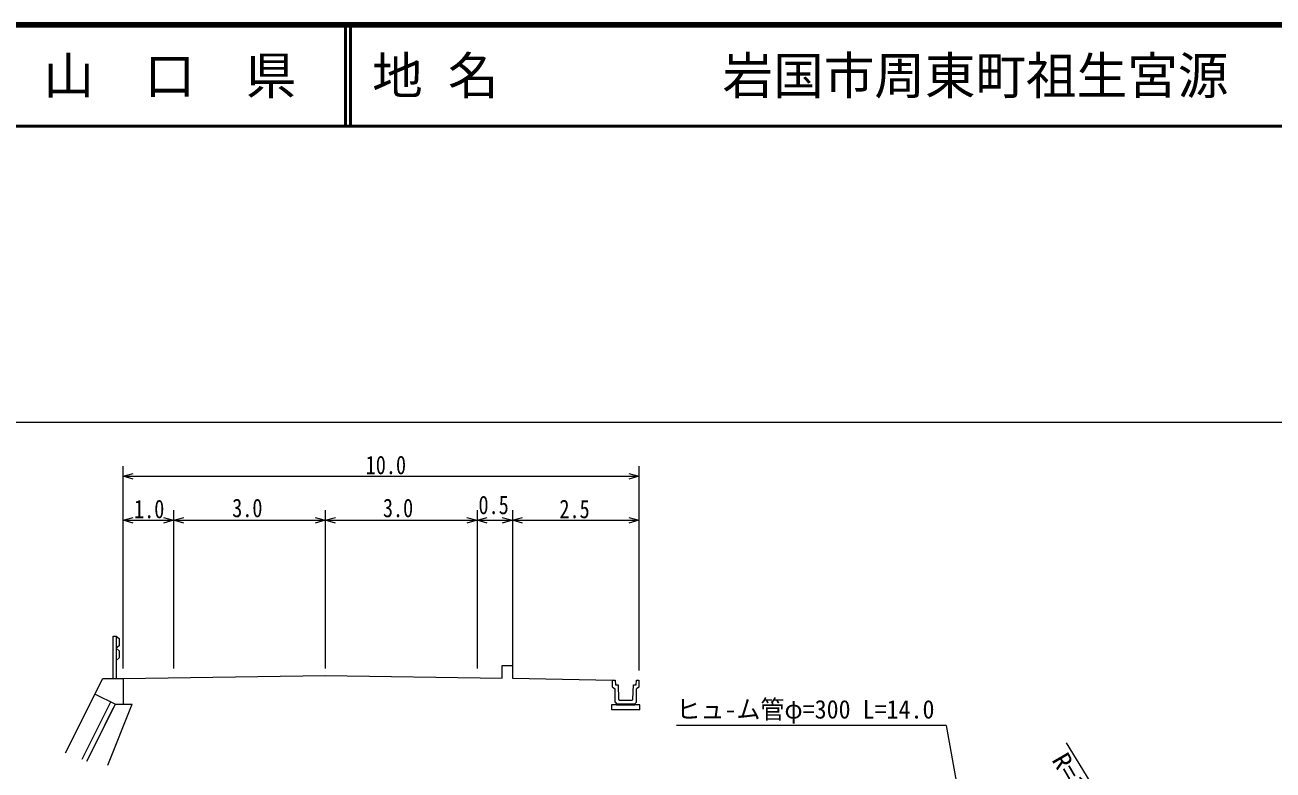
# Model space of a CAD drawing. Units: millimetres on the paper, enlarged 1000 times, with parts at other scales. Extents: x 40000 to 680000, y 20000 to 380000.
# Drawn here: x 336056 to 459442, y 306377 to 380000 of the extents above; entities that cross this region are included whole.
import ezdxf
from ezdxf.enums import TextEntityAlignment as Align

# ---------------------------------------------------------------- set-up
doc = ezdxf.new("R2010")
doc.units = ezdxf.units.MM
doc.header["$LTSCALE"] = 1000
for name, color, linetype, lineweight in [('M-BGD', 7, 'Continuous', 13), ('M-STR-HTXT', 7, 'Continuous', 13), ('M-TTL', 2, 'Continuous', 140), ('M-TTL-LINE', 7, 'Continuous', 50)]:
    doc.layers.add(name, color=color, linetype=linetype, lineweight=lineweight)
doc.layers.add('M-TTL-TXT', color=7, linetype='Continuous')
doc.styles.add('ＭＳ ゴシック', font='')
doc.styles.get('ＭＳ ゴシック').set_extended_font_data('MS Gothic')

msp = doc.modelspace()

# ---------------------------------------------------------------- linework, layer by layer
at = {"layer": 'M-BGD'}
for p, q in [((344773, 315402), (344773, 319610)), ((344773, 319610), (345073, 319610)), ((345073, 319610), (345361, 319370)), ((345073, 319610), (345073, 315453)), ((345361, 318650), (345073, 318410)), ((345073, 318410), (345361, 318170)), ((345361, 319370), (345361, 318650)), ((345361, 317450), (345073, 317210)), ((345361, 318170), (345361, 317450)), ((383248, 315456), (383248, 316706)), ((383248, 316706), (384248, 316706)), ((384248, 316706), (384248, 315456)), ((340070, 308063), (343748, 315419)), ((343748, 315419), (345748, 315419)), ((345748, 315419), (365748, 315719)), ((345748, 315419), (345748, 312877)), ((365748, 315719), (383248, 315456)), ((384248, 315456), (394152, 315258)), ((394152, 315258), (394402, 315258)), ((394152, 314558), (394152, 315258)), ((394402, 315258), (394427, 314783)), ((394427, 314783), (394702, 314783)), ((394702, 314783), (394749, 313383)), ((396155, 313383), (396202, 314783)), ((396202, 314783), (396477, 314783)), ((396477, 314783), (396502, 315258)), ((396502, 315258), (396752, 315258)), ((396752, 315258), (396752, 314558)), ((342980, 313883), (344992, 312877)), ((394152, 314558), (394402, 314414)), ((394402, 313083), (394402, 314414)), ((396752, 314558), (396502, 314414)), ((396502, 313083), (396502, 314414)), ((341720, 307451), (344545, 313101)), ((342176, 307245), (344992, 312877)), ((343089, 309071), (344792, 312476)), ((344264, 306864), (346669, 312877)), ((344992, 312877), (346669, 312877)), ((394552, 312833), (394052, 312833)), ((394052, 312833), (394052, 312333)), ((396852, 312333), (394052, 312333)), ((394402, 313083), (394552, 312933)), ((394552, 312933), (396352, 312933)), ((394552, 312933), (394552, 312833)), ((394552, 312833), (396352, 312833)), ((394852, 313283), (396052, 313283)), ((396352, 312933), (396502, 313083)), ((396352, 312833), (396352, 312933)), ((396852, 312833), (396352, 312833)), ((396852, 312333), (396852, 312833))]:
    msp.add_line(p, q, dxfattribs=at)
for centre, start, end in [((394849, 313383), 180, 271.90915), ((396055, 313383), 268.09085, 0)]:
    msp.add_arc(centre, 100, start, end, dxfattribs=at)
at = {"layer": 'M-STR-HTXT'}
for p, q in [((157593, 340754), (541297, 340754)), ((345748, 316419), (345748, 336410)), ((345748, 335410), (346748, 335690)), ((395748, 335690), (396748, 335410)), ((396748, 336410), (396748, 316206)), ((346748, 335130), (345748, 335410)), ((345748, 335410), (396748, 335410)), ((396748, 335410), (395748, 335130)), ((350748, 332060), (350748, 316419)), ((365748, 332060), (365748, 316419)), ((380748, 332060), (380748, 316419)), ((384248, 332060), (384248, 316456)), ((396748, 332060), (396748, 316206)), ((345748, 331060), (346748, 331340)), ((346748, 330780), (345748, 331060)), ((345748, 331060), (350748, 331060)), ((349748, 331340), (350748, 331060)), ((350748, 331060), (349748, 330780)), ((350748, 331060), (351748, 331340)), ((351748, 330780), (350748, 331060)), ((350748, 331060), (365748, 331060)), ((364748, 331340), (365748, 331060)), ((365748, 331060), (364748, 330780)), ((365748, 331060), (366748, 331340)), ((366748, 330780), (365748, 331060)), ((365748, 331060), (380748, 331060)), ((379748, 331340), (380748, 331060)), ((380748, 331060), (379748, 330780)), ((380748, 331060), (381748, 331340)), ((381748, 330780), (380748, 331060)), ((380748, 331060), (384248, 331060)), ((383248, 331340), (384248, 331060)), ((384248, 331060), (383248, 330780)), ((384248, 331060), (385248, 331340)), ((385248, 330780), (384248, 331060)), ((384248, 331060), (396748, 331060)), ((395748, 331340), (396748, 331060)), ((396748, 331060), (395748, 330780)), ((427138, 310764), (400455, 310764)), ((427138, 310764), (432312, 282037)), ((438997, 309068), (453088, 286046))]:
    msp.add_line(p, q, dxfattribs=at)
at = {"layer": 'M-TTL'}
msp.add_line((680000, 380000), (40000, 380000), dxfattribs=at)
at = {"layer": 'M-TTL-LINE'}
for p, q in [((367750, 380000), (367750, 370000)), ((368250, 380000), (368250, 370000)), ((40000, 370000), (680000, 370000))]:
    msp.add_line(p, q, dxfattribs=at)

# ---------------------------------------------------------------- texts
at = {"layer": 'M-STR-HTXT', "style": 'ＭＳ ゴシック'}
for s, width, p in [('10.0', 0.8, (369741, 335059)), ('3.0', 0.8, (356541, 330809)), ('3.0', 0.8, (371441, 330809)), ('0.5', 0.8, (380891, 331109)), ('1.0', 0.8, (346841, 330709)), ('2.5', 0.8, (388891, 330709)), ('ヒュ-ム管φ=300 L=14.0', 0.95, (400455, 310912))]:
    msp.add_text(s, height=1833, dxfattribs=dict(at, width=width)).set_placement(p, align=Align.BOTTOM_LEFT)
at = {"layer": 'M-STR-HTXT', "style": 'ＭＳ ゴシック', "width": 1.05}
msp.add_text('R=160', height=1833, rotation=300.098, dxfattribs=at).set_placement((437038, 307104), align=Align.BOTTOM_LEFT)
at = {"layer": 'M-TTL-TXT', "style": 'ＭＳ ゴシック'}
msp.add_text('山\u3000口\u3000県', height=3666, dxfattribs=at).set_placement((350375, 375000), align=Align.MIDDLE_CENTER)
for s, p in [('地 名', (370380, 375000)), ('岩国市周東町祖生宮源', (405024, 375000))]:
    msp.add_text(s, height=3666, dxfattribs=at).set_placement(p, align=Align.MIDDLE_LEFT)

doc.saveas('drawing.dxf')
